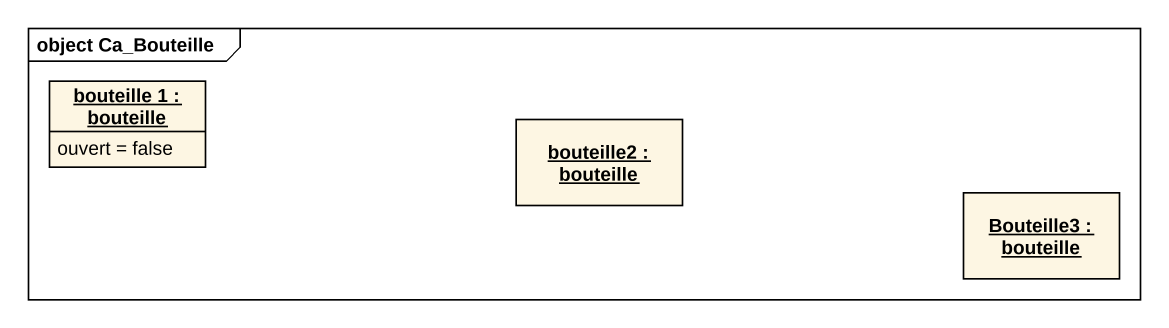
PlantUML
@startuml
mainframe object Ca_Bouteille
hide circle
hide empty members
object "bouteille 1 : bouteille" as bouteille_1 {
  ouvert = false
}
object "bouteille2 : bouteille" as bouteille2
object "Bouteille3 : bouteille" as Bouteille3
@enduml
